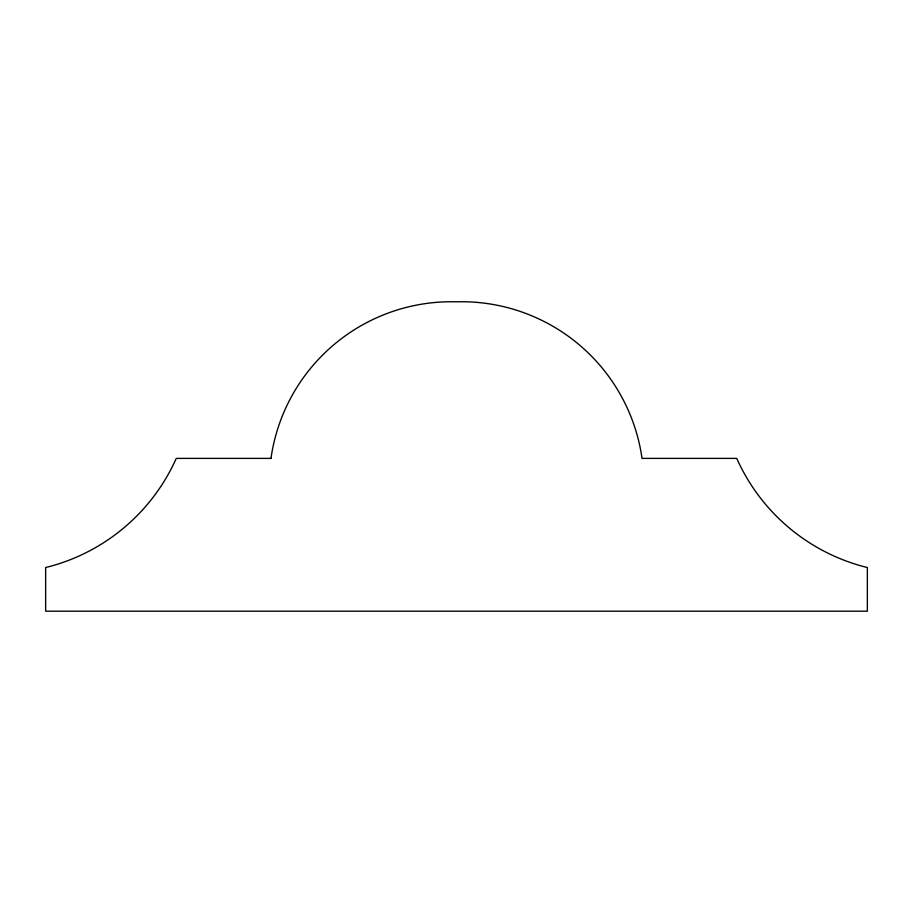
<?xml version="1.0" encoding="UTF-8"?>
<svg xmlns="http://www.w3.org/2000/svg" width="913" height="913" viewBox="0 0 913 913"><rect width="100%" height="100%" fill="white"/><g stroke="black" fill="none" stroke-linecap="round" stroke-linejoin="round"><path stroke-width="1.37" d="M270.978 458.394L176.255 458.394A193.624 193.624 0 0 1 45.65 567.532L45.65 611.196L867.35 611.196L867.35 567.532A193.624 193.624 0 0 1 736.745 458.394L642.022 458.394A182.258 182.258 0 0 0 456.5 301.804A182.258 182.258 0 0 0 270.978 458.394"/></g></svg>
